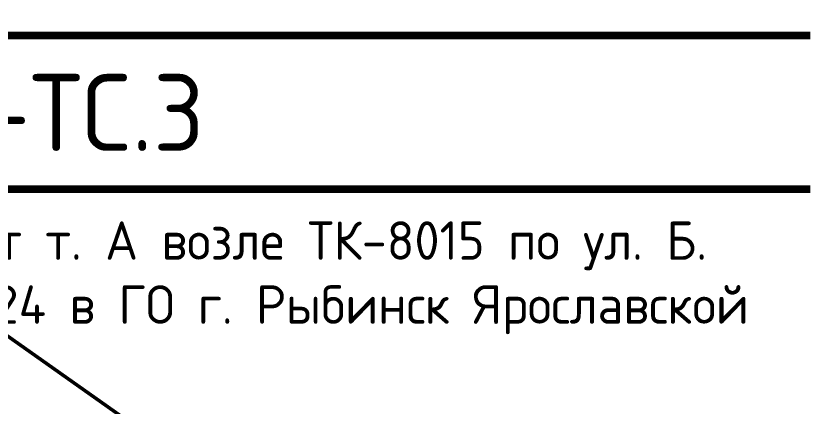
# Model space of a CAD drawing. Header units: metres. Extents: x 1981 to 7362, y 1229 to 3678.
# Drawn here: x 4624.9 to 4676.1, y 2441.5 to 2466.9 of the extents above; entities that cross this region are included whole.
import ezdxf
from ezdxf.enums import TextEntityAlignment as Align

# ---------------------------------------------------------------- set-up
doc = ezdxf.new("R2010")
doc.units = ezdxf.units.M
doc.layers.add('Форматы', color=7, linetype='Continuous')
doc.styles.add('GOST', font='GOST.shx', dxfattribs={"oblique": 15})
doc.styles.add('GOST-2.304_Type-B', font='GOST Common.ttf')
doc.styles.get("Standard").update_dxf_attribs({"font": 'GOST Common.ttf'})

# ---------------------------------------------------------------- blocks, each defined once
blk = doc.blocks.new('*U145')
at = {"const_width": 0.5}
for points in [[(404, -292), (404, -237), (589, -237)], [(469, -247), (589, -247)]]:
    blk.add_lwpolyline(points, dxfattribs=at)
at = {"style": 'GOST-2.304_Type-B'}
blk.add_text('0802.Р.22-ТС.3', height=5, dxfattribs=at).set_placement((529, -242), align=Align.MIDDLE_CENTER)
at = {"insert": (529, -254.5), "char_height": 2.5, "width": 120, "attachment_point": 5, "style": 'GOST'}
blk.add_mtext('{\\fGOST Common|b0|i0|c204|p34;\\Q0;Капитальный ремонт тепловых сетей от т. А возле ТК-8015 по ул. Б. Новикова до ТК-8013  ул. Куйбышева, д. 24 в ГО г. Рыбинск Ярославской области}', dxfattribs=at)
at = {"style": 'GOST-2.304_Type-B'}
blk.add_attdef('РАЗРАБОТАЛ', text='', height=2.5, dxfattribs=at).set_placement((424.501, -264.224), align=Align.MIDDLE_LEFT)
at = {"style": 'GOST-2.304_Type-B', "flags": 8}
for tag, height, p in [('ДАТА', 2.5, (464.074, -264.402)), ('ЛИСТ', 3, (560.388, -271.915)), ('ЛИСТОВ', 3, (577.888, -271.915)), ('ФОРМАТ', 3, (554.972, -294.745))]:
    blk.add_attdef(tag, text='', height=height, dxfattribs=at).set_placement(p, align=Align.MIDDLE_CENTER)
at = {"style": 'GOST-2.304_Type-B'}
blk.add_attdef('ПРОВЕРИЛ', (424.749, -270.729), '', height=2.5, dxfattribs=at)
at = {"lineweight": 30, "flags": 104}
for tag, p in [('ТЕПЛОВЫЕ_СЕТИ', (504, -269.5)), ('ИМЯ_ЧЕРТЕЖА', (504, -284.5))]:
    blk.add_attdef(tag, text='', height=3, dxfattribs=at).set_placement(p, align=Align.MIDDLE_CENTER)

msp = doc.modelspace()

# ---------------------------------------------------------------- linework, layer by layer
at = {"lineweight": 50}
msp.add_lwpolyline([(4087.543, 2825.599), (4681.543, 2405.599)], dxfattribs=at)

# ---------------------------------------------------------------- block references
at = {"layer": 'Форматы'}
msp.add_blockref('*U145', (4087.543, 2702.599), dxfattribs=at)

doc.saveas('drawing.dxf')
